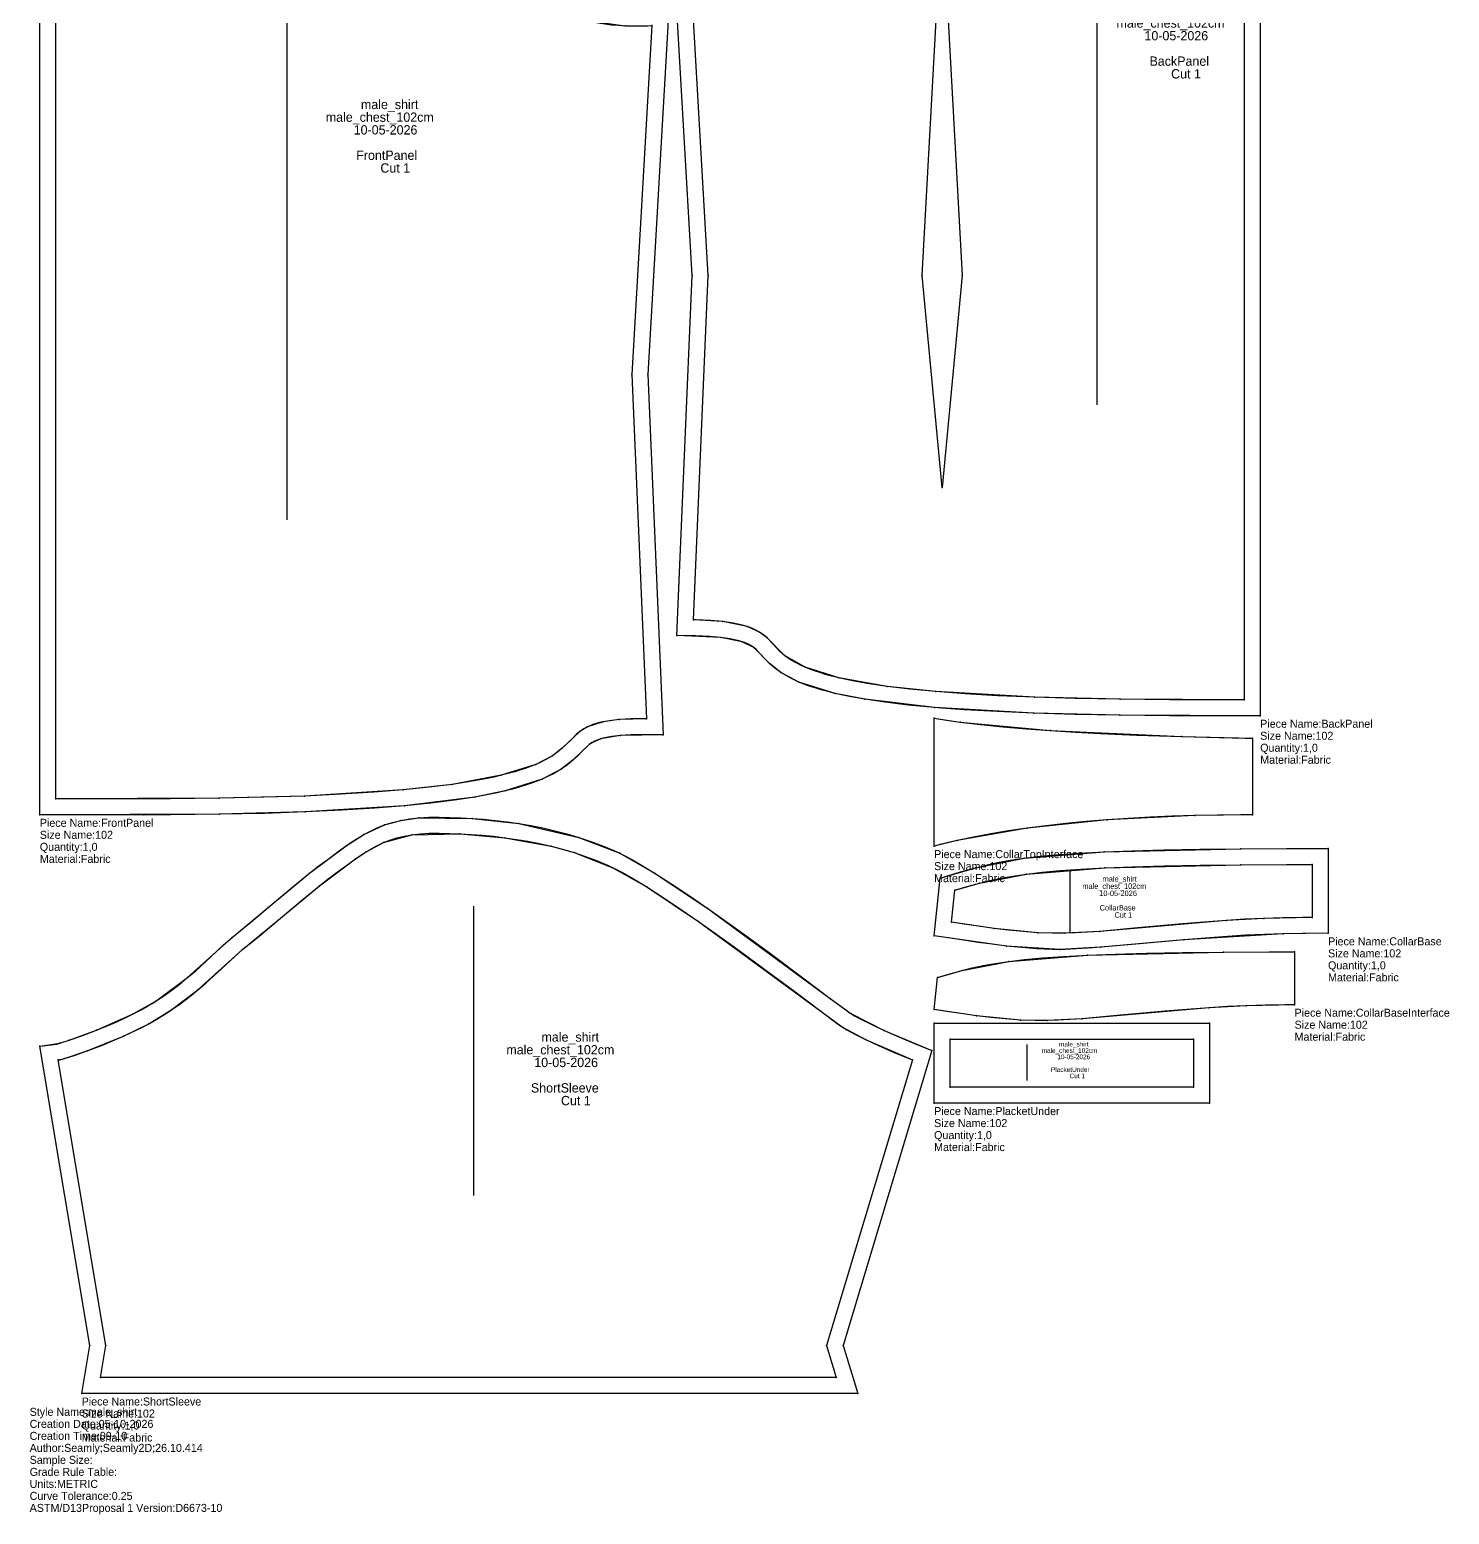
# Model space of a CAD drawing. Extents: x 0 to 962, y -69 to 1786.
# Drawn here: x 0 to 887, y -69 to 858 of the extents above; entities that cross this region are included whole.
import ezdxf

# ---------------------------------------------------------------- set-up
doc = ezdxf.new("R2010")
doc.units = 0
for name, color, linetype in [('1', 7, 'CONTINUOUS'), ('14', 7, 'CONTINUOUS'), ('15', 7, 'CONTINUOUS'), ('2', 7, 'CONTINUOUS'), ('3', 7, 'CONTINUOUS'), ('4', 7, 'CONTINUOUS'), ('7', 7, 'CONTINUOUS'), ('8', 7, 'CONTINUOUS'), ('83', 7, 'CONTINUOUS'), ('84', 7, 'CONTINUOUS'), ('85', 7, 'CONTINUOUS'), ('87', 7, 'CONTINUOUS')]:
    doc.layers.add(name, color=color, linetype=linetype)

# ---------------------------------------------------------------- blocks, each defined once
blk = doc.blocks.new('piece_FrontPanel_M')
at = {"layer": '1'}
blk.add_lwpolyline([(6.35, 367.92), (6.35, 1068.59), (48.86, 1068.59), (78.15, 1069.03), (97.86, 1071.91), (111.12, 1076.65), (119.28, 1082.88), (125.33, 1093.51), (128.94, 1111.52), (130.32, 1134.8), (324.55, 1082.54), (315.62, 1012.76), (312.78, 986.02), (310.72, 948.69), (313.11, 917.14), (320.41, 895.72), (325.99, 887.88), (333.11, 881.6), (342.25, 876.65), (353.91, 873.08), (364.51, 871.41), (381.29, 870.7), (399.47, 871.38), (386.36, 642.85), (395.91, 417.84), (369.21, 417.43), (356.78, 415.33), (349.85, 411.96), (339.39, 401.96), (332.02, 396.38), (320.25, 390.25), (297.02, 382.86), (278.23, 379.04), (234.24, 373.53), (172.08, 369.68), (118.65, 368.26)], close=True, dxfattribs=at)
at = {"layer": '14'}
blk.add_lwpolyline([(16.35, 377.92), (16.35, 1058.59), (52.46, 1058.59), (71.35, 1058.59), (92.4, 1060.64), (115.81, 1067.81), (126.72, 1076.19), (133.75, 1087.52), (137.75, 1102.03), (139.68, 1121.92), (313.5, 1075.16), (303.86, 997.46), (300.89, 957.68), (301.91, 924.34), (306.67, 902.18), (311.7, 890.81), (318.55, 881.2), (327.39, 873.39), (335.44, 868.73), (348.21, 864.15), (372.09, 860.84), (388.85, 860.92), (376.35, 642.92), (385.48, 427.96), (368.35, 427.4), (358.37, 426.02), (348.57, 422.86), (343.83, 419.96), (332.8, 409.49), (326.6, 404.8), (316.33, 399.45), (294.68, 392.59), (263.97, 386.95), (233.34, 383.49), (171.68, 379.67), (118.49, 378.26)], close=True, dxfattribs=at)
at = {"layer": '2'}
for p in [(130.32, 1134.8), (139.68, 1121.92), (324.55, 1082.54), (6.35, 1068.59), (313.5, 1075.16), (16.35, 1058.59), (399.47, 871.38), (388.85, 860.92), (376.35, 642.92), (386.36, 642.85), (385.48, 427.96), (395.91, 417.84), (16.35, 377.92), (6.35, 367.92)]:
    blk.add_point(p, dxfattribs=at)
at = {"layer": '3'}
for p in [(128.94, 1111.52), (137.75, 1102.03), (125.33, 1093.51), (133.75, 1087.52), (111.12, 1076.65), (119.28, 1082.88), (126.72, 1076.19), (48.86, 1068.59), (78.15, 1069.03), (97.86, 1071.91), (115.81, 1067.81), (52.46, 1058.59), (71.35, 1058.59), (92.4, 1060.64), (315.62, 1012.76), (303.86, 997.46), (312.78, 986.02), (300.89, 957.68), (310.72, 948.69), (301.91, 924.34), (313.11, 917.14), (306.67, 902.18), (311.7, 890.81), (320.41, 895.72), (318.55, 881.2), (325.99, 887.88), (333.11, 881.6), (327.39, 873.39), (342.25, 876.65), (353.91, 873.08), (335.44, 868.73), (348.21, 864.15), (364.51, 871.41), (381.29, 870.7), (372.09, 860.84), (368.35, 427.4), (343.83, 419.96), (348.57, 422.86), (358.37, 426.02), (369.21, 417.43), (332.8, 409.49), (349.85, 411.96), (356.78, 415.33), (316.33, 399.45), (326.6, 404.8), (339.39, 401.96), (294.68, 392.59), (320.25, 390.25), (332.02, 396.38), (233.34, 383.49), (263.97, 386.95), (297.02, 382.86), (118.49, 378.26), (171.68, 379.67), (234.24, 373.53), (278.23, 379.04), (118.65, 368.26), (172.08, 369.68)]:
    blk.add_point(p, dxfattribs=at)
at = {"layer": '4'}
blk.add_point((386.36, 642.85, 2.5), dxfattribs=at)
at = {"layer": '7'}
blk.add_line((160.99, 552.16), (160.99, 921.91), dxfattribs=at)
at = {"layer": '83'}
for p in [(70.84, 1068.58, 2.5), (71.35, 367.92, 1.25)]:
    blk.add_point(p, dxfattribs=at)
at = {"layer": '84'}
blk.add_lwpolyline([(6.35, 367.92), (6.35, 1068.59), (48.86, 1068.59), (71.1, 1068.59), (73.36, 1068.7), (78.15, 1069.03), (82.64, 1069.44), (86.85, 1069.93), (90.79, 1070.51), (94.46, 1071.17), (97.86, 1071.91), (101, 1072.72), (103.89, 1073.6), (106.53, 1074.56), (108.93, 1075.57), (111.12, 1076.65), (113.09, 1077.77), (114.87, 1078.96), (116.48, 1080.2), (117.94, 1081.5), (119.28, 1082.88), (120.5, 1084.34), (121.62, 1085.91), (122.66, 1087.59), (123.63, 1089.41), (124.52, 1091.38), (125.33, 1093.51), (126.08, 1095.8), (126.76, 1098.27), (127.36, 1100.91), (127.9, 1103.73), (128.36, 1106.7), (128.94, 1111.52), (129.51, 1118.61), (130.32, 1134.8), (324.55, 1082.54), (320.06, 1048.07), (315.62, 1012.76), (313.8, 996.42), (312.78, 986.02), (311.94, 976.03), (311.3, 966.47), (310.89, 957.35), (310.72, 948.69), (310.81, 940.48), (311.18, 932.75), (311.85, 925.48), (312.55, 920.37), (313.11, 917.14), (313.75, 914.02), (314.47, 911.02), (315.26, 908.16), (316.13, 905.42), (317.09, 902.81), (318.12, 900.32), (319.23, 897.96), (320.41, 895.72), (321.68, 893.6), (323.03, 891.59), (324.47, 889.68), (325.99, 887.88), (327.61, 886.18), (329.33, 884.56), (331.16, 883.04), (333.11, 881.6), (335.18, 880.24), (337.39, 878.96), (339.74, 877.76), (342.25, 876.65), (344.91, 875.62), (347.74, 874.68), (350.74, 873.83), (353.91, 873.08), (357.26, 872.42), (360.8, 871.86), (364.51, 871.41), (368.42, 871.07), (372.52, 870.83), (376.81, 870.71), (381.29, 870.7), (385.99, 870.81), (399.47, 871.38), (386.36, 642.85), (395.91, 417.84), (384.07, 417.97), (375.94, 417.83), (369.21, 417.43), (363.69, 416.81), (360.34, 416.21), (358.46, 415.79), (356.78, 415.33), (355.32, 414.85), (354.05, 414.37), (352.99, 413.89), (351.55, 413.12), (349.85, 411.96), (348.29, 410.66), (345.53, 407.97), (342.22, 404.6), (339.39, 401.96), (336.02, 399.19), (332.02, 396.38), (327.33, 393.62), (323.25, 391.59), (320.25, 390.25), (317.05, 388.95), (313.61, 387.68), (309.9, 386.43), (305.91, 385.21), (301.62, 384.02), (297.02, 382.86), (292.09, 381.73), (286.8, 380.63), (278.23, 379.04), (265.36, 377.05), (250.74, 375.21), (234.24, 373.53), (215.73, 372.04), (195.06, 370.75), (172.08, 369.68), (146.66, 368.84), (118.65, 368.26), (87.92, 367.95), (71.36, 367.92)], close=True, dxfattribs=at)
at = {"layer": '87'}
blk.add_lwpolyline([(16.35, 377.92), (16.35, 1058.59), (52.46, 1058.59), (71.35, 1058.59), (73.96, 1058.72), (78.95, 1059.06), (83.68, 1059.49), (88.16, 1060.02), (92.4, 1060.64), (96.4, 1061.36), (100.17, 1062.17), (103.72, 1063.09), (107.05, 1064.11), (110.17, 1065.24), (113.09, 1066.47), (115.81, 1067.81), (118.34, 1069.26), (120.69, 1070.82), (122.87, 1072.49), (124.88, 1074.28), (126.72, 1076.19), (128.41, 1078.21), (129.95, 1080.35), (131.34, 1082.62), (132.61, 1085.01), (133.75, 1087.52), (134.76, 1090.16), (135.66, 1092.93), (136.46, 1095.83), (137.15, 1098.86), (137.75, 1102.03), (138.27, 1105.33), (138.9, 1110.52), (139.49, 1117.96), (139.68, 1121.92), (313.5, 1075.16), (310.14, 1049.34), (305.69, 1013.93), (303.86, 997.46), (302.82, 986.92), (301.97, 976.78), (301.32, 967.03), (300.89, 957.68), (300.72, 948.73), (300.82, 940.19), (301.2, 932.05), (301.91, 924.34), (302.67, 918.84), (303.28, 915.29), (303.99, 911.86), (304.78, 908.52), (305.68, 905.3), (306.67, 902.18), (307.77, 899.18), (308.97, 896.28), (310.28, 893.49), (311.7, 890.81), (313.23, 888.24), (314.88, 885.78), (316.65, 883.44), (318.55, 881.2), (320.56, 879.08), (322.71, 877.07), (324.98, 875.17), (327.39, 873.39), (329.94, 871.72), (332.62, 870.17), (335.44, 868.73), (338.41, 867.41), (341.53, 866.21), (344.79, 865.12), (348.21, 864.15), (351.79, 863.3), (355.52, 862.57), (359.42, 861.96), (363.47, 861.46), (367.7, 861.09), (372.09, 860.84), (376.66, 860.71), (381.4, 860.7), (386.32, 860.81), (388.85, 860.92), (376.35, 642.92), (385.48, 427.96), (384.03, 427.97), (375.56, 427.83), (368.35, 427.4), (362.26, 426.71), (358.37, 426.02), (356.04, 425.5), (353.91, 424.91), (351.97, 424.28), (350.19, 423.6), (348.57, 422.86), (346.37, 421.69), (343.83, 419.96), (341.58, 418.09), (338.47, 415.06), (335.24, 411.77), (332.8, 409.49), (329.96, 407.16), (326.6, 404.8), (322.56, 402.42), (318.98, 400.64), (316.33, 399.45), (313.44, 398.28), (310.28, 397.11), (306.84, 395.95), (303.11, 394.81), (299.06, 393.69), (294.68, 392.59), (289.96, 391.5), (284.86, 390.44), (276.55, 388.9), (263.97, 386.95), (249.61, 385.14), (233.34, 383.49), (215.02, 382.02), (194.51, 380.74), (171.68, 379.67), (146.39, 378.84), (118.49, 378.26), (87.86, 377.96), (71.35, 377.92)], close=True, dxfattribs=at)
at = {"layer": '1'}
for s, p in [('Piece Name:FrontPanel', (6.35, 360.42)), ('Size Name:102', (6.35, 352.92)), ('Quantity:1,0', (6.35, 345.42)), ('Material:Fabric', (6.35, 337.92))]:
    blk.add_text(s, height=5, dxfattribs=at).set_placement(p)
at = {"layer": '15'}
for s, p in [('male_chest_102cm', (185.02, 800.8)), ('male_shirt', (206.98, 808.74)), ('10-05-2026', (202.48, 792.86)), ('FrontPanel', (204.07, 776.99)), ('Cut 1', (219.15, 769.05))]:
    blk.add_text(s, height=5.82, dxfattribs=at).set_placement(p)
blk = doc.blocks.new('piece_PlacketUnder_M')
at = {"layer": '1'}
blk.add_lwpolyline([(565.15, 187.86), (565.15, 237.86), (737.21, 237.86), (737.21, 187.86)], close=True, dxfattribs=at)
at = {"layer": '14'}
blk.add_lwpolyline([(575.15, 197.86), (575.15, 227.86), (727.22, 227.86), (727.22, 197.86)], close=True, dxfattribs=at)
at = {"layer": '2'}
for p in [(565.15, 237.86), (737.21, 237.86), (575.15, 227.86), (727.22, 227.86), (575.15, 197.86), (727.22, 197.86), (565.15, 187.86), (737.21, 187.86)]:
    blk.add_point(p, dxfattribs=at)
at = {"layer": '7'}
blk.add_line((623.2, 201.95), (623.2, 224.45), dxfattribs=at)
at = {"layer": '84'}
blk.add_lwpolyline([(565.15, 187.86), (565.15, 237.86), (737.21, 237.86), (737.21, 187.86)], close=True, dxfattribs=at)
at = {"layer": '87'}
blk.add_lwpolyline([(575.15, 197.86), (575.15, 227.86), (727.22, 227.86), (727.22, 197.86)], close=True, dxfattribs=at)
at = {"layer": '1'}
for s, p in [('Piece Name:PlacketUnder', (565.15, 180.36)), ('Size Name:102', (565.15, 172.86)), ('Quantity:1,0', (565.15, 165.36)), ('Material:Fabric', (565.15, 157.86))]:
    blk.add_text(s, height=5, dxfattribs=at).set_placement(p)
at = {"layer": '15'}
for s, p in [('male_shirt', (643.2, 223.21)), ('male_chest_102cm', (632.35, 219.24)), ('10-05-2026', (642.14, 215.27)), ('PlacketUnder', (638.17, 207.33)), ('Cut 1', (649.81, 203.37))]:
    blk.add_text(s, height=2.91, dxfattribs=at).set_placement(p)
blk = doc.blocks.new('piece_BackPanel_M')
at = {"layer": '1'}
blk.add_lwpolyline([(768.9, 429.8), (681.24, 430.08), (627.55, 431.36), (565.4, 434.94), (521.79, 440.12), (503.31, 443.76), (480.68, 450.87), (469.28, 456.91), (462.26, 462.47), (452.41, 472.42), (445.19, 476.06), (431.95, 478.65), (404.35, 479.94), (413.89, 704.72), (400.84, 932.28), (421.35, 933.45), (439.88, 935.72), (464.37, 942.08), (475.5, 947.23), (484.25, 953.23), (490.99, 960.03), (497.42, 970.53), (502.54, 990.2), (502.26, 1019.55), (495.75, 1057.85), (480.76, 1118.08), (512.73, 1123.2), (540.95, 1126.78), (597.97, 1131.53), (680.37, 1134.32), (768.9, 1134.8)], close=True, dxfattribs=at)
at = {"layer": '14'}
blk.add_lwpolyline([(758.9, 439.8), (681.38, 440.07), (627.91, 441.35), (566.25, 444.9), (535.83, 448.16), (505.6, 453.49), (484.61, 460.06), (471.7, 467.53), (460.78, 478.39), (456.02, 482.1), (448.25, 485.59), (433.09, 488.59), (414.77, 489.73), (423.9, 704.8), (411.4, 922.8), (428.94, 924.12), (458.22, 929.55), (472.34, 934.52), (484.08, 940.73), (493.58, 948.14), (501.02, 956.71), (506.54, 966.41), (512.47, 989.06), (512.21, 1020.59), (505.52, 1059.98), (493.19, 1110.01), (542.06, 1116.84), (598.56, 1121.54), (657.48, 1123.86), (758.9, 1124.8)], close=True, dxfattribs=at)
at = {"layer": '2'}
for p in [(768.9, 1134.8), (758.9, 1124.8), (480.76, 1118.08), (493.19, 1110.01), (400.84, 932.28), (570.15, 932.8), (411.4, 922.8), (423.9, 704.8), (557.65, 704.8), (582.65, 704.8), (413.89, 704.72), (570.15, 572.3), (414.77, 489.73), (404.35, 479.94), (758.9, 439.8), (768.9, 429.8)]:
    blk.add_point(p, dxfattribs=at)
at = {"layer": '3'}
for p in [(597.97, 1131.53), (680.37, 1134.32), (512.73, 1123.2), (540.95, 1126.78), (657.48, 1123.86), (542.06, 1116.84), (598.56, 1121.54), (495.75, 1057.85), (505.52, 1059.98), (512.21, 1020.59), (502.26, 1019.55), (502.54, 990.2), (512.47, 989.06), (497.42, 970.53), (506.54, 966.41), (490.99, 960.03), (501.02, 956.71), (475.5, 947.23), (484.25, 953.23), (493.58, 948.14), (464.37, 942.08), (484.08, 940.73), (421.35, 933.45), (439.88, 935.72), (458.22, 929.55), (472.34, 934.52), (428.94, 924.12), (433.09, 488.59), (448.25, 485.59), (431.95, 478.65), (445.19, 476.06), (456.02, 482.1), (460.78, 478.39), (452.41, 472.42), (471.7, 467.53), (462.26, 462.47), (469.28, 456.91), (484.61, 460.06), (480.68, 450.87), (505.6, 453.49), (535.83, 448.16), (503.31, 443.76), (521.79, 440.12), (566.25, 444.9), (627.91, 441.35), (681.38, 440.07), (565.4, 434.94), (627.55, 431.36), (681.24, 430.08)]:
    blk.add_point(p, dxfattribs=at)
at = {"layer": '4'}
blk.add_point((413.89, 704.72, 2.5), dxfattribs=at)
at = {"layer": '7'}
blk.add_line((667.02, 624.05), (667.02, 993.8), dxfattribs=at)
at = {"layer": '8'}
blk.add_lwpolyline([(570.15, 932.8), (582.65, 704.8), (570.15, 572.3), (557.65, 704.8)], close=True, dxfattribs=at)
at = {"layer": '83'}
blk.add_point((728.9, 1134.8, 2.5), dxfattribs=at)
at = {"layer": '84'}
blk.add_lwpolyline([(768.9, 429.8), (728.9, 429.8), (712.2, 429.81), (681.24, 430.08), (653.07, 430.6), (627.55, 431.36), (604.52, 432.35), (583.86, 433.55), (569.78, 434.61), (565.4, 434.94), (549, 436.51), (534.51, 438.24), (521.79, 440.12), (513.35, 441.63), (508.15, 442.68), (503.31, 443.76), (498.81, 444.87), (494.63, 446), (490.74, 447.17), (487.13, 448.37), (483.78, 449.6), (480.68, 450.87), (477.8, 452.16), (475.14, 453.48), (472.64, 454.85), (469.28, 456.91), (465.47, 459.7), (462.26, 462.47), (459.59, 465.11), (456.51, 468.44), (453.91, 471.11), (452.41, 472.42), (450.7, 473.62), (449.21, 474.45), (448.09, 474.98), (446.74, 475.52), (445.19, 476.06), (443.4, 476.59), (441.38, 477.09), (437.81, 477.82), (431.95, 478.65), (424.78, 479.28), (416.16, 479.7), (404.35, 479.94), (413.89, 704.72), (400.84, 932.28), (414.48, 932.97), (421.35, 933.45), (427.85, 934.06), (434.03, 934.82), (439.88, 935.72), (445.4, 936.75), (450.6, 937.9), (455.5, 939.18), (460.08, 940.57), (464.37, 942.08), (468.36, 943.7), (472.07, 945.42), (475.5, 947.23), (478.66, 949.14), (481.58, 951.14), (484.25, 953.23), (486.7, 955.4), (488.94, 957.67), (490.99, 960.03), (492.84, 962.48), (494.53, 965.05), (496.05, 967.72), (497.42, 970.53), (498.63, 973.46), (499.7, 976.52), (500.62, 979.73), (501.4, 983.07), (502.04, 986.57), (502.54, 990.2), (502.89, 993.98), (503.12, 997.91), (503.2, 1001.97), (503.15, 1006.17), (502.98, 1010.51), (502.68, 1014.97), (502.26, 1019.55), (501.43, 1026.68), (499.91, 1036.62), (498.01, 1047.02), (495.75, 1057.85), (493.18, 1069.11), (490.35, 1080.77), (485.74, 1098.97), (480.76, 1118.08), (498.62, 1121.05), (512.73, 1123.2), (526.84, 1125.1), (540.95, 1126.78), (555.09, 1128.25), (569.29, 1129.52), (583.57, 1130.61), (597.97, 1131.53), (612.51, 1132.3), (627.21, 1132.93), (642.11, 1133.45), (657.24, 1133.86), (680.37, 1134.32), (712.29, 1134.68), (728.87, 1134.8), (768.9, 1134.8)], close=True, dxfattribs=at)
at = {"layer": '85'}
blk.add_lwpolyline([(570.15, 932.8), (582.65, 704.8), (570.15, 572.3), (557.65, 704.8)], close=True, dxfattribs=at)
at = {"layer": '87'}
blk.add_lwpolyline([(758.9, 439.8), (728.9, 439.8), (712.25, 439.81), (681.38, 440.07), (653.31, 440.59), (627.91, 441.35), (605.03, 442.34), (584.52, 443.53), (571.36, 444.52), (566.25, 444.9), (550.07, 446.45), (535.83, 448.16), (523.4, 450), (515.22, 451.46), (510.22, 452.46), (505.6, 453.49), (501.32, 454.55), (497.38, 455.62), (493.76, 456.71), (490.43, 457.81), (487.39, 458.93), (484.61, 460.06), (482.07, 461.2), (479.77, 462.35), (477.67, 463.5), (474.85, 465.23), (471.7, 467.53), (469.05, 469.81), (466.79, 472.06), (463.77, 475.32), (460.78, 478.39), (458.57, 480.31), (456.02, 482.1), (453.77, 483.35), (452.1, 484.14), (450.27, 484.88), (448.25, 485.59), (446.03, 486.24), (443.59, 486.85), (439.5, 487.68), (433.09, 488.59), (425.47, 489.26), (416.5, 489.69), (414.77, 489.73), (423.9, 704.8), (411.4, 922.8), (415.08, 922.98), (422.17, 923.48), (428.94, 924.12), (435.39, 924.92), (441.54, 925.86), (447.39, 926.95), (452.95, 928.18), (458.22, 929.55), (463.2, 931.07), (467.91, 932.73), (472.34, 934.52), (476.51, 936.45), (480.42, 938.53), (484.08, 940.73), (487.49, 943.07), (490.65, 945.54), (493.58, 948.14), (496.29, 950.87), (498.76, 953.73), (501.02, 956.71), (503.06, 959.82), (504.9, 963.06), (506.54, 966.41), (507.98, 969.89), (509.24, 973.49), (510.31, 977.21), (511.2, 981.04), (511.92, 984.99), (512.47, 989.06), (512.87, 993.23), (513.11, 997.52), (513.2, 1001.92), (513.15, 1006.43), (512.97, 1011.04), (512.65, 1015.77), (512.21, 1020.59), (511.34, 1028.01), (509.78, 1038.28), (507.82, 1048.94), (505.52, 1059.98), (502.92, 1071.4), (500.06, 1083.18), (495.42, 1101.46), (493.19, 1110.01), (500.19, 1111.18), (514.15, 1113.3), (528.1, 1115.18), (542.06, 1116.84), (556.05, 1118.29), (570.11, 1119.55), (584.27, 1120.63), (598.56, 1121.54), (612.99, 1122.31), (627.6, 1122.94), (642.42, 1123.45), (657.48, 1123.86), (680.52, 1124.32), (712.38, 1124.68), (728.9, 1124.8), (758.9, 1124.8)], close=True, dxfattribs=at)
at = {"layer": '1'}
for s, p in [('Piece Name:BackPanel', (768.9, 422.3)), ('Size Name:102', (768.9, 414.8)), ('Quantity:1,0', (768.9, 407.3)), ('Material:Fabric', (768.9, 399.8))]:
    blk.add_text(s, height=5, dxfattribs=at).set_placement(p)
at = {"layer": '15'}
for s, p in [('male_shirt', (701.08, 867.54)), ('male_chest_102cm', (679.12, 859.6)), ('10-05-2026', (696.58, 851.67)), ('BackPanel', (699.75, 835.79)), ('Cut 1', (713.25, 827.85))]:
    blk.add_text(s, height=5.82, dxfattribs=at).set_placement(p)
blk = doc.blocks.new('piece_CollarBase_M')
at = {"layer": '1'}
blk.add_lwpolyline([(811.31, 293.89), (783.29, 293.63), (721.26, 289.86), (669.43, 285.15), (643.65, 283.86), (610.42, 285.96), (565.15, 292.4), (568.88, 328.43), (590.96, 334.87), (621.52, 340.85), (671.46, 344.82), (756.74, 346.71), (811.31, 346.87)], close=True, dxfattribs=at)
at = {"layer": '14'}
blk.add_lwpolyline([(801.31, 303.86), (771.08, 303.22), (747.85, 301.95), (668.63, 295.11), (646.74, 293.89), (629.96, 294.26), (602.63, 296.99), (576.08, 300.86), (578.14, 320.75), (593.54, 325.2), (622.83, 330.93), (671.92, 334.83), (756.82, 336.71), (801.31, 336.86)], close=True, dxfattribs=at)
at = {"layer": '2'}
for p in [(811.31, 346.87), (801.31, 336.86), (568.88, 328.43), (578.14, 320.75), (576.08, 300.86), (801.31, 303.86), (565.15, 292.4), (811.31, 293.89)]:
    blk.add_point(p, dxfattribs=at)
at = {"layer": '3'}
for p in [(671.46, 344.82), (756.74, 346.71), (590.96, 334.87), (621.52, 340.85), (671.92, 334.83), (756.82, 336.71), (593.54, 325.2), (622.83, 330.93), (602.63, 296.99), (747.85, 301.95), (771.08, 303.22), (629.96, 294.26), (646.74, 293.89), (668.63, 295.11), (721.26, 289.86), (783.29, 293.63), (610.42, 285.96), (643.65, 283.86), (669.43, 285.15)]:
    blk.add_point(p, dxfattribs=at)
at = {"layer": '7'}
blk.add_line((650.17, 294.49), (650.17, 332.49), dxfattribs=at)
at = {"layer": '84'}
blk.add_lwpolyline([(811.31, 293.89), (795.28, 293.84), (783.29, 293.63), (771.49, 293.23), (759.88, 292.66), (748.51, 291.97), (737.41, 291.18), (721.26, 289.86), (691.13, 287.06), (669.43, 285.15), (661.42, 284.56), (653.92, 284.13), (646.96, 283.89), (643.65, 283.86), (638.91, 283.89), (629.38, 284.28), (619.82, 285), (610.42, 285.96), (601.34, 287.07), (592.75, 288.25), (581.07, 289.99), (565.15, 292.4), (568.88, 328.43), (581.61, 332.23), (590.96, 334.87), (597.6, 336.54), (604.75, 338.1), (612.65, 339.54), (621.52, 340.85), (631.58, 342.03), (643.1, 343.09), (656.3, 344.02), (671.46, 344.82), (688.83, 345.49), (708.67, 346.03), (731.22, 346.44), (756.74, 346.71), (785.49, 346.85), (811.31, 346.87)], close=True, dxfattribs=at)
at = {"layer": '87'}
blk.add_lwpolyline([(801.31, 303.86), (795.17, 303.84), (783.03, 303.62), (771.08, 303.22), (759.34, 302.65), (747.85, 301.95), (736.65, 301.15), (720.39, 299.83), (690.23, 297.02), (668.63, 295.11), (660.77, 294.54), (653.46, 294.12), (646.74, 293.89), (643.64, 293.86), (639.14, 293.89), (629.96, 294.26), (620.7, 294.96), (611.53, 295.89), (602.63, 296.99), (594.17, 298.15), (582.56, 299.88), (576.08, 300.86), (578.14, 320.75), (584.4, 322.63), (593.54, 325.2), (599.88, 326.8), (606.71, 328.29), (614.28, 329.67), (622.83, 330.93), (632.62, 332.09), (643.9, 333.12), (656.92, 334.04), (671.92, 334.83), (689.16, 335.49), (708.89, 336.03), (731.36, 336.44), (756.82, 336.71), (785.52, 336.85), (801.31, 336.86)], close=True, dxfattribs=at)
at = {"layer": '1'}
for s, p in [('Piece Name:CollarBase', (811.31, 286.39)), ('Size Name:102', (811.31, 278.89)), ('Quantity:1,0', (811.31, 271.39)), ('Material:Fabric', (811.31, 263.89))]:
    blk.add_text(s, height=5, dxfattribs=at).set_placement(p)
at = {"layer": '15'}
for s, p in [('male_chest_102cm', (657.77, 321.65)), ('male_shirt', (670.47, 326.15)), ('10-05-2026', (668.35, 317.16)), ('CollarBase', (668.62, 308.16)), ('Cut 1', (677.88, 303.66))]:
    blk.add_text(s, height=3.44, dxfattribs=at).set_placement(p)
blk = doc.blocks.new('piece_ShortSleeve_M')
at = {"layer": '1'}
blk.add_lwpolyline([(32.51, 6.45), (37.51, 36.45), (6.35, 223.32), (18.95, 225.27), (24.68, 227.08), (41.82, 233.35), (64.71, 243.58), (78.79, 251.57), (98.68, 266.2), (126.46, 291.33), (149.12, 310.05), (174.77, 331.44), (197.83, 348.58), (208.82, 355.64), (221.78, 361.57), (231.83, 364.4), (243.18, 366.07), (276.5, 365.69), (305.7, 362.48), (343.17, 353.83), (368.72, 343.87), (390.86, 331.35), (423.68, 309.44), (500.28, 253.28), (513.17, 243.78), (534.02, 233.23), (563.77, 220.63), (508.36, 36.45), (517.39, 6.45)], close=True, dxfattribs=at)
at = {"layer": '14'}
blk.add_lwpolyline([(44.31, 16.45), (47.65, 36.45), (17.91, 214.78), (21.75, 215.67), (35.94, 220.41), (58.6, 229.59), (74.41, 237.37), (88.84, 246.22), (105.09, 258.53), (132.92, 283.7), (155.56, 302.4), (181.02, 323.64), (203.62, 340.43), (210.25, 344.87), (221.11, 350.57), (238.8, 355.5), (269.02, 356.08), (296.96, 353.64), (325.83, 348.29), (340.17, 344.29), (364.44, 334.83), (385.57, 322.86), (417.96, 301.23), (494.27, 245.29), (507.88, 235.29), (522.35, 227.62), (551.57, 214.78), (497.92, 36.45), (503.94, 16.45)], close=True, dxfattribs=at)
at = {"layer": '2'}
for p in [(6.35, 223.32), (17.91, 214.78), (551.57, 214.78), (563.77, 220.63), (37.51, 36.45), (47.65, 36.45), (497.92, 36.45), (508.36, 36.45), (44.31, 16.45), (503.94, 16.45), (32.51, 6.45), (517.39, 6.45)]:
    blk.add_point(p, dxfattribs=at)
at = {"layer": '3'}
for p in [(231.83, 364.4), (243.18, 366.07), (276.5, 365.69), (305.7, 362.48), (208.82, 355.64), (221.78, 361.57), (238.8, 355.5), (269.02, 356.08), (296.96, 353.64), (343.17, 353.83), (197.83, 348.58), (210.25, 344.87), (221.11, 350.57), (325.83, 348.29), (340.17, 344.29), (368.72, 343.87), (203.62, 340.43), (364.44, 334.83), (174.77, 331.44), (390.86, 331.35), (181.02, 323.64), (385.57, 322.86), (149.12, 310.05), (423.68, 309.44), (155.56, 302.4), (417.96, 301.23), (126.46, 291.33), (132.92, 283.7), (98.68, 266.2), (78.79, 251.57), (105.09, 258.53), (500.28, 253.28), (64.71, 243.58), (88.84, 246.22), (494.27, 245.29), (513.17, 243.78), (41.82, 233.35), (74.41, 237.37), (507.88, 235.29), (534.02, 233.23), (18.95, 225.27), (24.68, 227.08), (58.6, 229.59), (522.35, 227.62), (21.75, 215.67), (35.94, 220.41)]:
    blk.add_point(p, dxfattribs=at)
at = {"layer": '7'}
blk.add_line((277.52, 130.15), (277.52, 310.94), dxfattribs=at)
at = {"layer": '84'}
blk.add_lwpolyline([(32.51, 6.45), (37.51, 36.45), (6.35, 223.32), (17.02, 224.75), (18.95, 225.27), (24.68, 227.08), (32.52, 229.81), (41.82, 233.35), (49.38, 236.47), (54.5, 238.71), (59.64, 241.09), (64.71, 243.58), (69.62, 246.15), (74.33, 248.82), (76.52, 250.15), (78.79, 251.57), (83.22, 254.49), (87.39, 257.41), (91.35, 260.35), (95.11, 263.28), (98.68, 266.2), (103.74, 270.54), (113.03, 279.02), (121.21, 286.68), (126.46, 291.33), (129.03, 293.42), (131.8, 295.62), (138.18, 300.86), (149.12, 310.05), (164.47, 322.99), (174.77, 331.44), (180.59, 335.99), (182.97, 337.71), (186.33, 340.11), (192.84, 344.95), (197.83, 348.58), (201.33, 351.01), (204.98, 353.37), (208.82, 355.64), (212.88, 357.79), (217.19, 359.78), (221.78, 361.57), (226.65, 363.12), (231.83, 364.4), (237.34, 365.4), (243.18, 366.07), (249.35, 366.42), (252.64, 366.45), (255.95, 366.44), (262.62, 366.32), (269.48, 366.07), (276.5, 365.69), (283.65, 365.15), (290.91, 364.44), (298.27, 363.56), (305.7, 362.48), (313.18, 361.21), (320.69, 359.72), (328.2, 358), (335.7, 356.04), (343.17, 353.83), (350.59, 351.35), (357.92, 348.58), (365.12, 345.54), (368.72, 343.87), (370.67, 342.93), (374.74, 340.82), (381.27, 337.16), (390.86, 331.35), (401.27, 324.67), (412.27, 317.3), (423.68, 309.44), (435.27, 301.25), (446.84, 292.94), (463.73, 280.6), (484.05, 265.49), (500.28, 253.28), (510.54, 245.59), (512.35, 244.31), (513.17, 243.78), (515.5, 242.39), (519.83, 240.04), (526.68, 236.64), (534.02, 233.23), (544.66, 228.52), (554.36, 224.45), (563.77, 220.63), (508.36, 36.45), (517.39, 6.45)], close=True, dxfattribs=at)
at = {"layer": '87'}
blk.add_lwpolyline([(44.31, 16.45), (47.65, 36.45), (17.91, 214.78), (18.99, 214.93), (21.75, 215.67), (27.82, 217.59), (35.94, 220.41), (45.51, 224.05), (53.29, 227.27), (58.6, 229.59), (63.94, 232.06), (69.24, 234.66), (74.41, 237.37), (79.39, 240.19), (81.77, 241.64), (84.2, 243.16), (88.84, 246.22), (93.24, 249.3), (97.41, 252.39), (101.35, 255.47), (105.09, 258.53), (110.37, 263.05), (119.82, 271.68), (127.95, 279.29), (132.92, 283.7), (135.29, 285.62), (138.09, 287.84), (144.57, 293.17), (155.56, 302.4), (170.86, 315.3), (181.02, 323.64), (186.6, 327.99), (188.81, 329.59), (192.22, 332.03), (198.76, 336.9), (203.62, 340.43), (206.89, 342.7), (210.25, 344.87), (213.71, 346.92), (217.32, 348.83), (221.11, 350.57), (225.11, 352.14), (229.37, 353.49), (233.92, 354.62), (238.8, 355.5), (244.04, 356.11), (249.67, 356.42), (252.67, 356.45), (255.84, 356.44), (262.35, 356.32), (269.02, 356.08), (275.84, 355.71), (282.79, 355.18), (289.83, 354.5), (296.96, 353.64), (304.14, 352.6), (311.36, 351.37), (318.6, 349.94), (325.83, 348.29), (333.02, 346.41), (340.17, 344.29), (347.24, 341.92), (354.21, 339.3), (361.07, 336.4), (364.44, 334.83), (366.19, 333.98), (369.99, 332.01), (376.24, 328.52), (385.57, 322.86), (395.78, 316.3), (406.65, 309.03), (417.96, 301.23), (429.47, 293.11), (440.97, 284.84), (457.79, 272.56), (478.06, 257.48), (494.27, 245.29), (504.65, 237.51), (506.74, 236.03), (507.88, 235.29), (510.55, 233.7), (515.21, 231.16), (522.35, 227.62), (529.89, 224.12), (540.7, 219.34), (550.54, 215.2), (551.57, 214.78), (497.92, 36.45), (503.94, 16.45)], close=True, dxfattribs=at)
at = {"layer": '1'}
for s, p in [('Piece Name:ShortSleeve', (32.51, -1.05)), ('Size Name:102', (32.51, -8.55)), ('Quantity:1,0', (32.51, -16.05)), ('Material:Fabric', (32.51, -23.55))]:
    blk.add_text(s, height=5, dxfattribs=at).set_placement(p)
at = {"layer": '15'}
for s, p in [('male_shirt', (319.82, 226.2)), ('male_chest_102cm', (297.86, 218.27)), ('10-05-2026', (315.32, 210.33)), ('ShortSleeve', (313.2, 194.45)), ('Cut 1', (331.99, 186.52))]:
    blk.add_text(s, height=5.82, dxfattribs=at).set_placement(p)
blk = doc.blocks.new('piece_CollarTopInterface_M')
at = {"layer": '1'}
blk.add_lwpolyline([(565.15, 348.36), (565.15, 428.36), (581.48, 425.77), (637.94, 420.56), (719.96, 416.75), (764.06, 415.86), (764.06, 367.86), (728, 367.47), (673.21, 364.75), (623.25, 359.52), (579.59, 351.85)], close=True, dxfattribs=at)
at = {"layer": '2'}
for p in [(565.15, 428.36), (764.06, 415.86), (764.06, 367.86), (565.15, 348.36)]:
    blk.add_point(p, dxfattribs=at)
at = {"layer": '3'}
for p in [(581.48, 425.77), (637.94, 420.56), (719.96, 416.75), (673.21, 364.75), (728, 367.47), (623.25, 359.52), (579.59, 351.85)]:
    blk.add_point(p, dxfattribs=at)
at = {"layer": '84'}
blk.add_lwpolyline([(565.15, 348.36), (565.15, 428.36), (567.61, 427.9), (572.88, 427.02), (581.48, 425.77), (594.2, 424.24), (608.03, 422.87), (622.7, 421.64), (637.94, 420.56), (653.48, 419.6), (669.04, 418.77), (691.92, 417.74), (719.96, 416.75), (743.24, 416.15), (759.59, 415.88), (764.06, 415.86), (764.06, 367.86), (756.76, 367.87), (742.28, 367.75), (728, 367.47), (713.93, 367.03), (700.09, 366.43), (686.51, 365.67), (673.21, 364.75), (660.21, 363.68), (647.54, 362.45), (635.21, 361.06), (623.25, 359.52), (611.69, 357.83), (600.54, 355.99), (589.83, 353.99), (579.59, 351.85), (569.82, 349.57)], close=True, dxfattribs=at)
at = {"layer": '1'}
for s, p in [('Piece Name:CollarTopInterface', (565.15, 340.86)), ('Size Name:102', (565.15, 333.36)), ('Material:Fabric', (565.15, 325.86))]:
    blk.add_text(s, height=5, dxfattribs=at).set_placement(p)
blk = doc.blocks.new('piece_CollarBaseInterface_M')
at = {"layer": '1'}
blk.add_lwpolyline([(790.38, 249.31), (760.15, 248.67), (736.92, 247.4), (657.7, 240.56), (635.81, 239.34), (619.03, 239.71), (591.7, 242.43), (565.15, 246.31), (567.21, 266.2), (582.61, 270.65), (611.9, 276.38), (660.99, 280.28), (745.89, 282.16), (790.38, 282.31)], close=True, dxfattribs=at)
at = {"layer": '2'}
for p in [(790.38, 282.31), (567.21, 266.2), (565.15, 246.31), (790.38, 249.31)]:
    blk.add_point(p, dxfattribs=at)
at = {"layer": '3'}
for p in [(660.99, 280.28), (745.89, 282.16), (582.61, 270.65), (611.9, 276.38), (591.7, 242.43), (736.92, 247.4), (760.15, 248.67), (619.03, 239.71), (635.81, 239.34), (657.7, 240.56)]:
    blk.add_point(p, dxfattribs=at)
at = {"layer": '84'}
blk.add_lwpolyline([(790.38, 249.31), (784.24, 249.29), (772.1, 249.07), (760.15, 248.67), (748.41, 248.1), (736.92, 247.4), (725.72, 246.6), (709.46, 245.27), (679.3, 242.47), (657.7, 240.56), (649.84, 239.99), (642.53, 239.57), (635.81, 239.34), (632.71, 239.31), (628.21, 239.34), (619.03, 239.71), (609.77, 240.41), (600.6, 241.34), (591.7, 242.43), (583.24, 243.6), (571.63, 245.33), (565.15, 246.31), (567.21, 266.2), (573.47, 268.07), (582.61, 270.65), (588.95, 272.25), (595.78, 273.74), (603.35, 275.12), (611.9, 276.38), (621.69, 277.54), (632.97, 278.57), (645.99, 279.48), (660.99, 280.28), (678.23, 280.94), (697.96, 281.48), (720.43, 281.89), (745.89, 282.16), (774.59, 282.3), (790.38, 282.31)], close=True, dxfattribs=at)
at = {"layer": '1'}
for s, p in [('Piece Name:CollarBaseInterface', (790.38, 241.81)), ('Size Name:102', (790.38, 234.31)), ('Material:Fabric', (790.38, 226.81))]:
    blk.add_text(s, height=5, dxfattribs=at).set_placement(p)

msp = doc.modelspace()

# ---------------------------------------------------------------- block references
at = {"layer": '1'}
for name in ['piece_FrontPanel_M', 'piece_BackPanel_M', 'piece_CollarTopInterface_M', 'piece_ShortSleeve_M', 'piece_CollarBase_M', 'piece_CollarBaseInterface_M', 'piece_PlacketUnder_M']:
    msp.add_blockref(name, (0, 0), dxfattribs=at)

# ---------------------------------------------------------------- texts
for s, p in [('Style Name:male_shirt', (0, -7.5)), ('Creation Date:05-10-2026', (0, -15)), ('Creation Time:09-10', (0, -22.5)), ('Author:Seamly;Seamly2D;26.10.414', (0, -30)), ('Sample Size:', (0, -37.5)), ('Grade Rule Table:', (0, -45)), ('Curve Tolerance:0.25', (0, -60)), ('Units:METRIC', (0, -52.5)), ('ASTM/D13Proposal 1 Version:D6673-10', (0, -67.5))]:
    msp.add_text(s, height=5, dxfattribs=at).set_placement(p)

doc.saveas('drawing.dxf')
